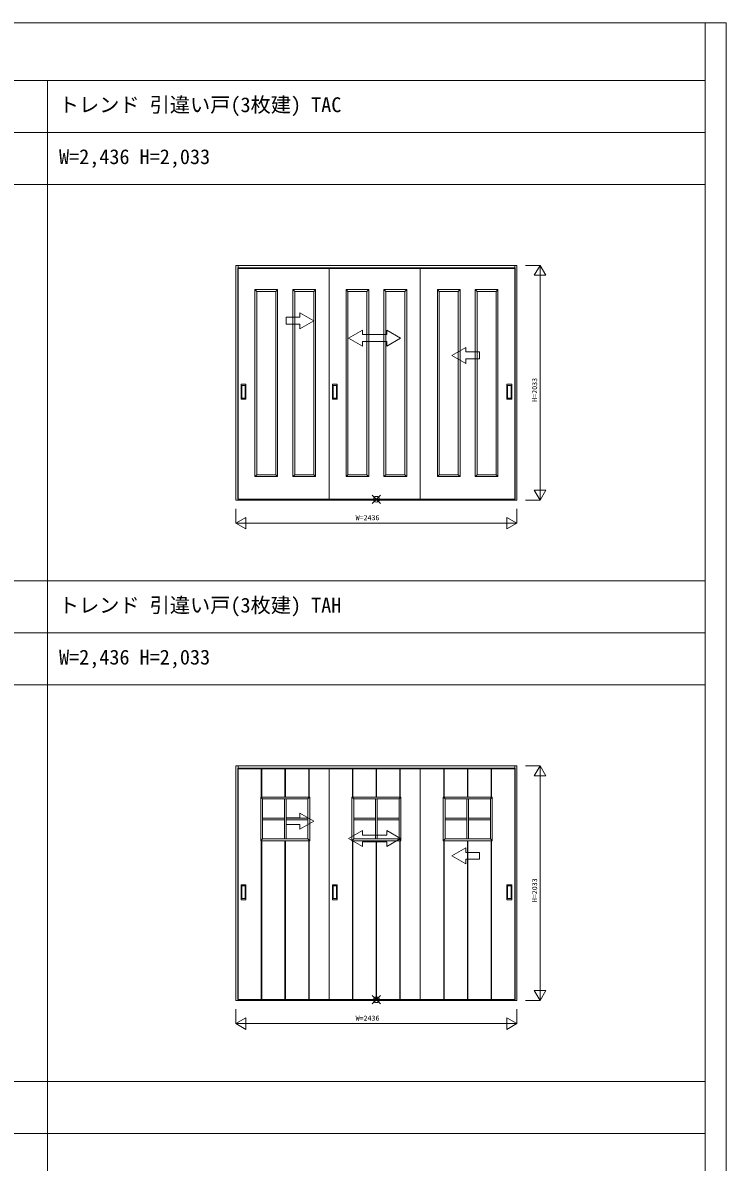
# Model space of a CAD drawing. Units: millimetres, scale not verified. Extents: x -14341 to 14341, y -10000 to 10000.
# Drawn here: x 8245 to 14341, y 130 to 10000 of the extents above; entities that cross this region are included whole.
import ezdxf
from ezdxf.enums import TextEntityAlignment as Align

# ---------------------------------------------------------------- set-up
doc = ezdxf.new("R2010")
doc.units = ezdxf.units.MM
doc.header["$LTSCALE"] = 50
doc.layers.add('0-0_0', color=7, linetype='Continuous')
for name, color, linetype, lineweight in [('0-1_YKK_F1', 7, 'Continuous', 18), ('0-2_YKK_IN', 1, 'Continuous', 18), ('0-3_YKK_A1', 4, 'Continuous', 18), ('0-4_YKK_N1', 2, 'Continuous', 18)]:
    doc.layers.add(name, color=color, linetype=linetype, lineweight=lineweight)
doc.styles.add('ＭＳ ゴシック', font='')
doc.styles.get('ＭＳ ゴシック').set_extended_font_data('MS Gothic')

msp = doc.modelspace()

# ---------------------------------------------------------------- linework, layer by layer
at = {"layer": '0-1_YKK_F1'}
for p, q in [((-14340.51, 10000), (14340.51, 10000)), ((14159.49, -10000), (14159.49, 10000)), ((14340.51, -10000), (14340.51, 10000)), ((-14340.51, 9500), (14159.49, 9500)), ((8459.49, -10000), (8459.49, 9500)), ((-14340.51, 9050), (14159.49, 9050)), ((-14340.51, 8600), (14159.49, 8600)), ((-14340.51, 5165), (14159.49, 5165)), ((-14340.51, 4715), (14159.49, 4715)), ((-14340.51, 4265), (14159.49, 4265)), ((-14340.51, 830), (14159.49, 830)), ((-14340.51, 380), (14159.49, 380))]:
    msp.add_line(p, q, dxfattribs=at)
at = {"layer": '0-2_YKK_IN'}
for p, q in [((11274.14, 5837.14), (11344.85, 5907.86)), ((11274.14, 5907.86), (11344.85, 5837.14)), ((11274.14, 1502.14), (11344.85, 1572.86)), ((11274.14, 1572.86), (11344.85, 1502.14))]:
    msp.add_line(p, q, dxfattribs=at)
for centre in [(11309.49, 5872.5), (11309.49, 1537.5)]:
    msp.add_circle(centre, 25, dxfattribs=at)
at = {"layer": '0-3_YKK_A1'}
for p, q in [((10111.49, 7899), (10111.49, 5866)), ((12507.49, 5866), (12507.49, 7899)), ((10107.99, 7878), (10930.99, 7878)), ((10107.99, 5874), (10107.99, 7878)), ((12507.49, 7875), (10111.49, 7875)), ((12507.49, 7872), (10111.49, 7872)), ((10898.99, 7878), (11719.99, 7878)), ((10898.99, 5874), (10898.99, 7878)), ((11689.99, 5874), (11689.99, 7878)), ((10256.49, 7689.5), (10256.49, 6069.5)), ((10453.49, 7689.5), (10256.49, 7689.5)), ((10272.49, 7673.5), (10256.49, 7689.5)), ((10272.49, 7673.5), (10272.49, 6085.5)), ((10437.49, 7673.5), (10272.49, 7673.5)), ((10437.49, 7673.5), (10453.49, 7689.5)), ((10585.49, 7689.5), (10585.49, 6069.5)), ((10782.49, 7689.5), (10585.49, 7689.5)), ((10601.49, 7673.5), (10585.49, 7689.5)), ((10601.49, 7673.5), (10601.49, 6085.5)), ((10766.49, 7673.5), (10601.49, 7673.5)), ((10766.49, 7673.5), (10782.49, 7689.5)), ((11047.09, 7689.5), (11047.09, 6069.5)), ((11243.69, 7689.5), (11047.09, 7689.5)), ((11063.09, 7673.5), (11047.09, 7689.5)), ((11063.09, 7673.5), (11063.09, 6085.5)), ((11227.69, 7673.5), (11063.09, 7673.5)), ((11227.69, 7673.5), (11243.69, 7689.5)), ((11375.29, 7689.5), (11375.29, 6069.5)), ((11571.89, 7689.5), (11375.29, 7689.5)), ((11391.29, 7673.5), (11375.29, 7689.5)), ((11391.29, 7673.5), (11391.29, 6085.5)), ((11555.89, 7673.5), (11391.29, 7673.5)), ((11555.89, 7673.5), (11571.89, 7689.5)), ((11838.09, 7689.5), (11838.09, 6069.5)), ((12034.69, 7689.5), (11838.09, 7689.5)), ((11854.09, 7673.5), (11838.09, 7689.5)), ((11854.09, 7673.5), (11854.09, 6085.5)), ((12018.69, 7673.5), (11854.09, 7673.5)), ((12018.69, 7673.5), (12034.69, 7689.5)), ((12166.29, 7689.5), (12166.29, 6069.5)), ((12362.89, 7689.5), (12166.29, 7689.5)), ((12182.29, 7673.5), (12166.29, 7689.5)), ((12182.29, 7673.5), (12182.29, 6085.5)), ((12346.89, 7673.5), (12182.29, 7673.5)), ((12346.89, 7673.5), (12362.89, 7689.5)), ((10766.99, 7419), (10646.99, 7488.28)), ((10646.99, 7449), (10646.99, 7488.28)), ((10766.99, 7419), (10646.99, 7349.72)), ((10646.99, 7349.72), (10646.99, 7389)), ((11068.99, 7269), (11188.99, 7338.28)), ((11188.99, 7338.28), (11188.99, 7299)), ((11398.99, 7338.28), (11398.99, 7299)), ((11518.99, 7269), (11398.99, 7338.28)), ((11068.99, 7269), (11188.99, 7199)), ((11188.99, 7299), (11398.99, 7299)), ((11188.99, 7239), (11188.99, 7199)), ((11398.99, 7239), (11188.99, 7239)), ((11518.99, 7269), (11398.99, 7199)), ((11398.99, 7239), (11398.99, 7199)), ((11962.99, 7119), (12082.99, 7188.28)), ((11962.99, 7119), (12082.99, 7049.72)), ((12082.99, 7149), (12082.99, 7188.28)), ((12082.99, 7049.72), (12082.99, 7089)), ((10136.99, 6739.5), (10136.99, 6867.5)), ((10177.99, 6868.5), (10137.99, 6868.5)), ((10142.99, 6749.5), (10142.99, 6857.5)), ((10143.99, 6858.5), (10171.99, 6858.5)), ((10172.99, 6857.5), (10172.99, 6749.5)), ((10178.99, 6739.5), (10178.99, 6867.5)), ((10927.99, 6739.5), (10927.99, 6867.5)), ((10968.99, 6868.5), (10928.99, 6868.5)), ((10933.99, 6749.5), (10933.99, 6857.5)), ((10934.99, 6858.5), (10962.99, 6858.5)), ((10963.99, 6857.5), (10963.99, 6749.5)), ((10969.99, 6739.5), (10969.99, 6867.5)), ((12439.99, 6739.5), (12439.99, 6867.5)), ((12440.99, 6868.5), (12480.99, 6868.5)), ((12445.99, 6857.5), (12445.99, 6749.5)), ((12474.99, 6858.5), (12446.99, 6858.5)), ((12475.99, 6749.5), (12475.99, 6857.5)), ((12481.99, 6739.5), (12481.99, 6867.5)), ((10177.99, 6738.5), (10137.99, 6738.5)), ((10171.99, 6748.5), (10143.99, 6748.5)), ((10968.99, 6738.5), (10928.99, 6738.5)), ((10962.99, 6748.5), (10934.99, 6748.5)), ((12440.99, 6738.5), (12480.99, 6738.5)), ((12446.99, 6748.5), (12474.99, 6748.5)), ((10272.49, 6085.5), (10256.49, 6069.5)), ((10437.49, 6085.5), (10453.49, 6069.5)), ((10601.49, 6085.5), (10585.49, 6069.5)), ((10766.49, 6085.5), (10782.49, 6069.5)), ((11063.09, 6085.5), (11047.09, 6069.5)), ((11227.69, 6085.5), (11243.69, 6069.5)), ((11391.29, 6085.5), (11375.29, 6069.5)), ((11555.89, 6085.5), (11571.89, 6069.5)), ((11854.09, 6085.5), (11838.09, 6069.5)), ((12018.69, 6085.5), (12034.69, 6069.5)), ((12182.29, 6085.5), (12166.29, 6069.5)), ((12346.89, 6085.5), (12362.89, 6069.5)), ((10930.99, 5874), (10107.99, 5874)), ((10111.49, 5870), (12507.49, 5870)), ((10111.49, 5866), (12507.49, 5866)), ((11719.99, 5874), (10898.99, 5874)), ((12510.99, 5874), (11689.99, 5874)), ((10111.49, 3564), (10111.49, 1531)), ((12507.49, 1531), (12507.49, 3564)), ((10107.99, 3543), (10930.99, 3543)), ((10107.99, 1539), (10107.99, 3543)), ((12507.49, 3540), (10111.49, 3540)), ((12507.49, 3537), (10111.49, 3537)), ((10311.74, 3543), (10311.74, 3293)), ((10315.74, 3543), (10315.74, 3293)), ((10517.49, 3543), (10517.49, 3293)), ((10521.49, 3543), (10521.49, 3293)), ((10723.24, 3543), (10723.24, 3293)), ((10727.24, 3543), (10727.24, 3293)), ((10898.99, 3543), (11719.99, 3543)), ((10898.99, 1539), (10898.99, 3543)), ((11102.24, 3543), (11102.24, 3293)), ((11106.24, 3543), (11106.24, 3293)), ((11307.49, 3543), (11307.49, 3293)), ((11311.49, 3543), (11311.49, 3293)), ((11512.74, 3543), (11512.74, 3293)), ((11516.74, 3543), (11516.74, 3293)), ((11689.99, 1539), (11689.99, 3543)), ((11893.24, 3543), (11893.24, 3293)), ((11897.24, 3543), (11897.24, 3293)), ((12098.49, 3543), (12098.49, 3293)), ((12102.49, 3543), (12102.49, 3293)), ((12303.74, 3543), (12303.74, 3293)), ((12307.74, 3543), (12307.74, 3293)), ((10322.74, 3277), (10306.74, 3293)), ((10511.99, 3277), (10511.99, 2931)), ((10526.99, 3277), (10526.99, 2931)), ((10716.24, 3277), (10732.24, 3293)), ((11113.24, 3277), (11097.24, 3293)), ((11301.99, 3277), (11301.99, 2931)), ((11316.99, 3277), (11316.99, 2931)), ((11505.74, 3277), (11521.74, 3293)), ((11904.24, 3277), (11888.24, 3293)), ((12092.99, 3277), (12092.99, 2931)), ((12107.99, 3277), (12107.99, 2931)), ((12296.74, 3277), (12312.74, 3293)), ((10322.74, 3111.5), (10511.99, 3111.5)), ((10322.74, 3096.5), (10511.99, 3096.5)), ((10526.99, 3111.5), (10716.24, 3111.5)), ((10526.99, 3096.5), (10716.24, 3096.5)), ((10766.99, 3084), (10646.99, 3153.28)), ((10646.99, 3114), (10646.99, 3153.28)), ((10766.99, 3084), (10646.99, 3014.72)), ((11113.24, 3111.5), (11301.99, 3111.5)), ((11113.24, 3096.5), (11301.99, 3096.5)), ((11316.99, 3111.5), (11505.74, 3111.5)), ((11316.99, 3096.5), (11505.74, 3096.5)), ((11904.24, 3111.5), (12092.99, 3111.5)), ((11904.24, 3096.5), (12092.99, 3096.5)), ((12107.99, 3111.5), (12296.74, 3111.5)), ((12107.99, 3096.5), (12296.74, 3096.5)), ((10646.99, 3014.72), (10646.99, 3054)), ((11068.99, 2934), (11188.99, 3003.28)), ((11188.99, 3003.28), (11188.99, 2964)), ((11188.99, 2964), (11398.99, 2964)), ((11398.99, 3003.28), (11398.99, 2964)), ((11518.99, 2934), (11398.99, 3003.28)), ((10322.74, 2931), (10306.74, 2915)), ((10311.74, 2915), (10311.74, 1539)), ((10315.74, 2915), (10315.74, 1539)), ((10517.49, 2915), (10517.49, 1539)), ((10521.49, 2915), (10521.49, 1539)), ((10716.24, 2931), (10732.24, 2915)), ((10723.24, 2915), (10723.24, 1539)), ((10727.24, 2915), (10727.24, 1539)), ((11068.99, 2934), (11188.99, 2864)), ((11113.24, 2931), (11097.24, 2915)), ((11102.24, 2915), (11102.24, 1539)), ((11106.24, 2915), (11106.24, 1539)), ((11188.99, 2904), (11188.99, 2864)), ((11398.99, 2904), (11188.99, 2904)), ((11307.49, 2915), (11307.49, 1539)), ((11311.49, 2915), (11311.49, 1539)), ((11518.99, 2934), (11398.99, 2864)), ((11398.99, 2904), (11398.99, 2864)), ((11505.74, 2931), (11521.74, 2915)), ((11512.74, 2915), (11512.74, 1539)), ((11516.74, 2915), (11516.74, 1539)), ((11904.24, 2931), (11888.24, 2915)), ((11893.24, 2915), (11893.24, 1539)), ((11897.24, 2915), (11897.24, 1539)), ((12098.49, 2915), (12098.49, 1539)), ((12102.49, 2915), (12102.49, 1539)), ((12296.74, 2931), (12312.74, 2915)), ((12303.74, 2915), (12303.74, 1539)), ((12307.74, 2915), (12307.74, 1539)), ((11962.99, 2784), (12082.99, 2853.28)), ((11962.99, 2784), (12082.99, 2714.72)), ((12082.99, 2814), (12082.99, 2853.28)), ((12082.99, 2714.72), (12082.99, 2754)), ((10136.99, 2404.5), (10136.99, 2532.5)), ((10177.99, 2533.5), (10137.99, 2533.5)), ((10142.99, 2414.5), (10142.99, 2522.5)), ((10143.99, 2523.5), (10171.99, 2523.5)), ((10172.99, 2522.5), (10172.99, 2414.5)), ((10178.99, 2404.5), (10178.99, 2532.5)), ((10927.99, 2404.5), (10927.99, 2532.5)), ((10968.99, 2533.5), (10928.99, 2533.5)), ((10933.99, 2414.5), (10933.99, 2522.5)), ((10934.99, 2523.5), (10962.99, 2523.5)), ((10963.99, 2522.5), (10963.99, 2414.5)), ((10969.99, 2404.5), (10969.99, 2532.5)), ((12439.99, 2404.5), (12439.99, 2532.5)), ((12440.99, 2533.5), (12480.99, 2533.5)), ((12445.99, 2522.5), (12445.99, 2414.5)), ((12474.99, 2523.5), (12446.99, 2523.5)), ((12475.99, 2414.5), (12475.99, 2522.5)), ((12481.99, 2404.5), (12481.99, 2532.5)), ((10177.99, 2403.5), (10137.99, 2403.5)), ((10171.99, 2413.5), (10143.99, 2413.5)), ((10968.99, 2403.5), (10928.99, 2403.5)), ((10962.99, 2413.5), (10934.99, 2413.5)), ((12440.99, 2403.5), (12480.99, 2403.5)), ((12446.99, 2413.5), (12474.99, 2413.5)), ((10930.99, 1539), (10107.99, 1539)), ((10111.49, 1535), (12507.49, 1535)), ((10111.49, 1531), (12507.49, 1531)), ((11719.99, 1539), (10898.99, 1539)), ((12510.99, 1539), (11689.99, 1539))]:
    msp.add_line(p, q, dxfattribs=at)
for points in [[(12507.49, 5866), (12527.49, 5866), (12527.49, 7899), (10091.49, 7899), (10091.49, 5866), (10111.49, 5866)], [(11689.99, 7878), (12510.99, 7878), (12510.99, 5874)], [(10256.49, 6069.5), (10453.49, 6069.5), (10453.49, 7689.5)], [(10272.49, 6085.5), (10437.49, 6085.5), (10437.49, 7673.5)], [(10585.49, 6069.5), (10782.49, 6069.5), (10782.49, 7689.5)], [(10601.49, 6085.5), (10766.49, 6085.5), (10766.49, 7673.5)], [(11047.09, 6069.5), (11243.69, 6069.5), (11243.69, 7689.5)], [(11063.09, 6085.5), (11227.69, 6085.5), (11227.69, 7673.5)], [(11375.29, 6069.5), (11571.89, 6069.5), (11571.89, 7689.5)], [(11391.29, 6085.5), (11555.89, 6085.5), (11555.89, 7673.5)], [(11838.09, 6069.5), (12034.69, 6069.5), (12034.69, 7689.5)], [(11854.09, 6085.5), (12018.69, 6085.5), (12018.69, 7673.5)], [(12166.29, 6069.5), (12362.89, 6069.5), (12362.89, 7689.5)], [(12182.29, 6085.5), (12346.89, 6085.5), (12346.89, 7673.5)], [(10646.99, 7449), (10526.99, 7449), (10526.99, 7389), (10646.99, 7389)], [(12082.99, 7149), (12202.99, 7149), (12202.99, 7089), (12082.99, 7089)], [(12507.49, 1531), (12527.49, 1531), (12527.49, 3564), (10091.49, 3564), (10091.49, 1531), (10111.49, 1531)], [(11689.99, 3543), (12510.99, 3543), (12510.99, 1539)], [(10646.99, 3114), (10526.99, 3114), (10526.99, 3054), (10646.99, 3054)], [(12082.99, 2814), (12202.99, 2814), (12202.99, 2754), (12082.99, 2754)]]:
    msp.add_lwpolyline(points, dxfattribs=at)
for points in [[(10306.74, 3293), (10306.74, 2915), (10732.24, 2915), (10732.24, 3293)], [(10322.74, 3277), (10322.74, 2931), (10716.24, 2931), (10716.24, 3277)], [(11097.24, 3293), (11097.24, 2915), (11521.74, 2915), (11521.74, 3293)], [(11113.24, 3277), (11113.24, 2931), (11505.74, 2931), (11505.74, 3277)], [(11888.24, 3293), (11888.24, 2915), (12312.74, 2915), (12312.74, 3293)], [(11904.24, 3277), (11904.24, 2931), (12296.74, 2931), (12296.74, 3277)]]:
    msp.add_lwpolyline(points, close=True, dxfattribs=at)
for centre, start, end in [((10137.99, 6867.5), 90, 180), ((10143.99, 6857.5), 90, 180), ((10171.99, 6857.5), 0, 90), ((10177.99, 6867.5), 0, 90), ((10928.99, 6867.5), 90, 180), ((10934.99, 6857.5), 90, 180), ((10962.99, 6857.5), 0, 90), ((10968.99, 6867.5), 0, 90), ((12440.99, 6867.5), 90, 180), ((12446.99, 6857.5), 90, 180), ((12474.99, 6857.5), 360, 90), ((12480.99, 6867.5), 0, 90), ((10137.99, 6739.5), 180, 270), ((10143.99, 6749.5), 180, 270), ((10171.99, 6749.5), 270, 0), ((10177.99, 6739.5), 270, 0), ((10928.99, 6739.5), 180, 270), ((10934.99, 6749.5), 180, 270), ((10962.99, 6749.5), 270, 0), ((10968.99, 6739.5), 270, 0), ((12440.99, 6739.5), 180, 270), ((12446.99, 6749.5), 180, 270), ((12474.99, 6749.5), 270, 360), ((12480.99, 6739.5), 270, 0), ((10137.99, 2532.5), 90, 180), ((10143.99, 2522.5), 90, 180), ((10171.99, 2522.5), 0, 90), ((10177.99, 2532.5), 0, 90), ((10928.99, 2532.5), 90, 180), ((10934.99, 2522.5), 90, 180), ((10962.99, 2522.5), 0, 90), ((10968.99, 2532.5), 0, 90), ((12440.99, 2532.5), 90, 180), ((12446.99, 2522.5), 90, 180), ((12474.99, 2522.5), 360, 90), ((12480.99, 2532.5), 0, 90), ((10137.99, 2404.5), 180, 270), ((10143.99, 2414.5), 180, 270), ((10171.99, 2414.5), 270, 0), ((10177.99, 2404.5), 270, 0), ((10928.99, 2404.5), 180, 270), ((10934.99, 2414.5), 180, 270), ((10962.99, 2414.5), 270, 0), ((10968.99, 2404.5), 270, 0), ((12440.99, 2404.5), 180, 270), ((12446.99, 2414.5), 180, 270), ((12474.99, 2414.5), 270, 360), ((12480.99, 2404.5), 270, 0)]:
    msp.add_arc(centre, 1, start, end, dxfattribs=at)
at = {"layer": '0-4_YKK_N1'}
for p, q in [((12602.49, 7899), (12727.49, 7899)), ((12727.49, 7899), (12727.49, 5866)), ((12677.49, 7812.4), (12777.49, 7812.4)), ((12677.49, 5952.6), (12777.49, 5952.6)), ((12602.49, 5866), (12727.49, 5866)), ((12527.49, 5791), (12527.49, 5666)), ((10091.49, 5666), (10178.09, 5716)), ((10091.49, 5666), (10178.09, 5616)), ((10178.09, 5716), (10178.09, 5616)), ((12440.89, 5716), (12527.49, 5666)), ((12602.49, 3564), (12727.49, 3564)), ((12727.49, 3564), (12727.49, 1531)), ((12677.49, 3477.4), (12777.49, 3477.4)), ((12677.49, 1617.6), (12777.49, 1617.6)), ((12602.49, 1531), (12727.49, 1531)), ((12527.49, 1456), (12527.49, 1331)), ((10091.49, 1331), (10178.09, 1381)), ((10091.49, 1331), (10178.09, 1281)), ((10178.09, 1381), (10178.09, 1281)), ((12440.89, 1381), (12527.49, 1331))]:
    msp.add_line(p, q, dxfattribs=at)
for points in [[(12677.49, 7812.4), (12727.49, 7899), (12777.49, 7812.4)], [(12677.49, 5952.6), (12727.49, 5866), (12777.49, 5952.6)], [(10091.49, 5791), (10091.49, 5666), (12527.49, 5666)], [(12440.89, 5716), (12440.89, 5616), (12527.49, 5666)], [(12677.49, 3477.4), (12727.49, 3564), (12777.49, 3477.4)], [(12677.49, 1617.6), (12727.49, 1531), (12777.49, 1617.6)], [(10091.49, 1456), (10091.49, 1331), (12527.49, 1331)], [(12440.89, 1381), (12440.89, 1281), (12527.49, 1331)]]:
    msp.add_lwpolyline(points, dxfattribs=at)

# ---------------------------------------------------------------- texts
at = {"layer": '0-0_0', "style": 'ＭＳ ゴシック'}
for s, p in [('トレンド 引違い戸(3枚建) TAC', (8557.49, 9187.5)), ('W=2,436 H=2,033', (8559.49, 8737.5)), ('トレンド 引違い戸(3枚建) TAH', (8557.49, 4852.5)), ('W=2,436 H=2,033', (8559.49, 4402.5))]:
    msp.add_text(s, height=128.3, dxfattribs=at).set_placement(p, align=Align.BOTTOM_LEFT)
at = {"layer": '0-4_YKK_N1', "color": 7, "style": 'ＭＳ ゴシック'}
for p in [(12715.49, 6717.5), (12715.49, 2382.5)]:
    msp.add_text('H=2033', height=43.99, rotation=90, dxfattribs=at).set_placement(p, align=Align.BOTTOM_LEFT)
for p in [(11129.49, 5678), (11129.49, 1343)]:
    msp.add_text('W=2436', height=43.99, dxfattribs=at).set_placement(p, align=Align.BOTTOM_LEFT)

doc.saveas('drawing.dxf')
